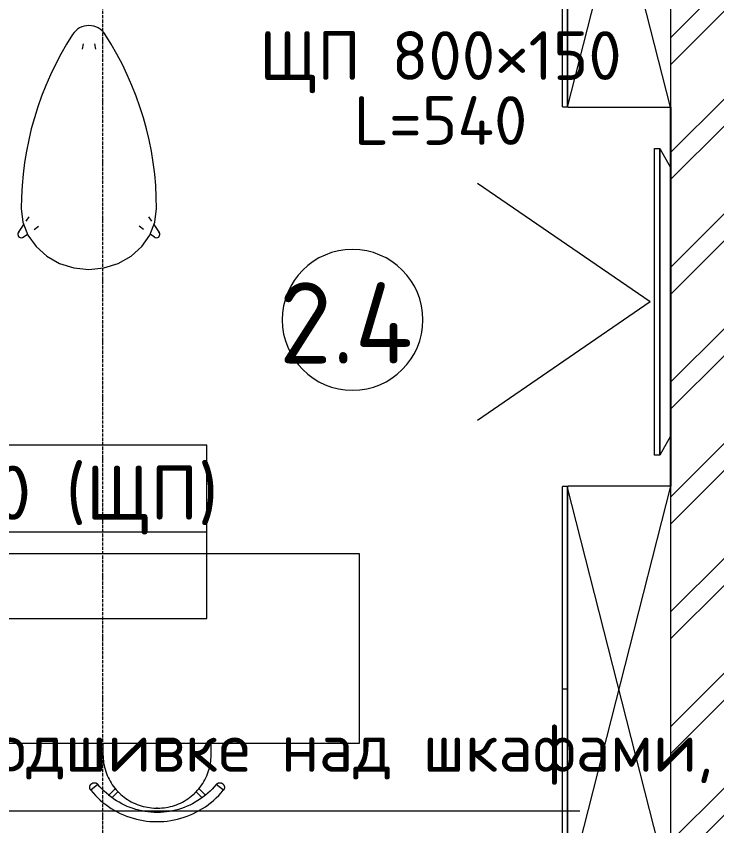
# Model space of a CAD drawing. Header units: millimetres. Extents: x -5016 to 22834, y -6019 to 18943.
# Drawn here: x 5781 to 8371, y 1994 to 4985 of the extents above; entities that cross this region are included whole.
import ezdxf
from ezdxf.enums import TextEntityAlignment as Align

# ---------------------------------------------------------------- set-up
doc = ezdxf.new("R2010")
doc.units = ezdxf.units.MM
doc.linetypes.add('Осевая 12-2-2', pattern=[16, 12, -2, 0, -2])
for name, color, linetype, lineweight in [('A-AREA-IDEN', 8, 'Continuous', 13), ('A-DETL-GENF', 9, 'Continuous', 13), ('A-WALL', 8, 'Continuous', 13), ('A-WALL-PATT', 8, 'Continuous', 13), ('I-FURN', 9, 'Continuous', 13), ('M-EQPM', 9, 'Continuous', 13), ('S-GRID', 8, 'Continuous', 13), ('АР_подложка', 8, 'Continuous', 13), ('ОВ_выноски', 7, 'Continuous', 18), ('ОВ_марки', 7, 'Continuous', 18), ('ОВ_П', 5, 'Continuous', 35)]:
    doc.layers.add(name, color=color, linetype=linetype, lineweight=lineweight)
doc.styles.add('GOST', font='isocpeur.ttf', dxfattribs={"width": 0.9})
doc.styles.add('GOST Common', font='GOST_Common.ttf', dxfattribs={"height": 300})

# ---------------------------------------------------------------- blocks, each defined once
blk = doc.blocks.new('INT Стол дизайнерский 5 - INT Стол дизайнерский 5-1565017-Этаж 2 - Планировка')
at = {"layer": 'I-FURN'}
for p, q in [((-330.3, 242.9), (-319, 226.7)), ((-312.9, 260.3), (-284.1, 240.2)), ((-272, 231.9), (-255.7, 220.5)), ((-301.9, 202), (-290.5, 185.7)), ((384, 21.1), (364.5, 24.6)), ((384, -21.1), (364.5, -24.6)), ((-301.9, -202), (-290.5, -185.7)), ((-330.3, -242.9), (-319, -226.7)), ((-255.7, -220.5), (-272, -231.9)), ((-284.1, -240.2), (-312.9, -260.3))]:
    blk.add_line(p, q, dxfattribs=at)
at = {"layer": 'I-FURN', "flags": 128}
blk.add_lwpolyline([(-225, 250), (-275.1, 243.7), (-322.6, 225.2), (-365.3, 195.5), (-400.9, 155.9), (-427.7, 108.5), (-444.4, 55.6), (-450, 0), (-444.4, -55.6), (-427.7, -108.5), (-400.9, -155.9), (-365.3, -195.5), (-322.6, -225.2), (-275.1, -243.7), (-225, -250)], dxfattribs=at)
at = {"layer": 'I-FURN'}
for centre, radius, start, end in [((-320, 250), 12.5, 45, 180), ((-320, 250), 12.5, 180, 225), ((-225, -935.1), 1185.1, 57.1055, 90), ((379.8, 0), 71.5, 0, 57.1055), ((379.8, 0), 71.5, 302.8945, 0), ((-225, 935.1), 1185.1, 270, 302.8945), ((-320, -250), 12.5, 135, 180), ((-320, -250), 12.5, 180, 315)]:
    blk.add_arc(centre, radius, start, end, dxfattribs=at)
blk = doc.blocks.new('ТВ - Плоский экран1 - ТВ 60_ 3-1356783-Этаж 2 - Планировка')
at = {"layer": 'M-EQPM'}
for p, q in [((-570.5, 18.5), (-500.5, 58.5)), ((492.6, 58.5), (562.6, 18.5)), ((-570.5, -1.5), (-570.5, 18.5)), ((-570.5, 18.5), (562.6, 18.5)), ((562.6, 18.5), (-570.5, 18.5)), ((562.6, 18.5), (562.6, -1.5)), ((562.6, -1.5), (-570.5, -1.5)), ((-3.9, -16.5), (-441.8, -655.4)), ((-3.9, -16.5), (433.9, -655.4))]:
    blk.add_line(p, q, dxfattribs=at)
blk = doc.blocks.new('INT Стул Delo Нра - INT Стул Delo Нра-1565507-Этаж 2 - Планировка')
at = {"layer": 'I-FURN'}
for p, q in [((-200, 45), (-200, 3)), ((200, 3), (200, 45)), ((-218.7, -107.5), (-245, -129)), ((245, -129), (218.7, -107.5)), ((-154, -122.9), (-178.4, -147.6)), ((-165.6, -156.1), (-143.3, -133.4)), ((143.4, -133.5), (165.6, -156.1)), ((178.4, -147.6), (154.2, -123.1)), ((-2, -195), (2, -195)), ((2, -195), (-2, -195))]:
    blk.add_line(p, q, dxfattribs=at)
at = {"layer": 'I-FURN', "flags": 128}
for points in [[(-200, 3), (-199.8, -4.9), (-199.4, -12.8), (-198.6, -20.7), (-197.5, -28.5), (-196.1, -36.3), (-194.3, -44.1), (-192.3, -51.7), (-189.9, -59.3), (-187.3, -66.8), (-184.4, -74.1), (-181.1, -81.3), (-177.6, -88.4), (-173.8, -95.4), (-169.8, -102.2), (-165.4, -108.8), (-160.8, -115.2), (-156, -121.5), (-150.9, -127.6), (-145.5, -133.4), (-139.9, -139), (-134.2, -144.4), (-128.2, -149.6), (-122, -154.5), (-115.6, -159.2), (-109, -163.6), (-102.2, -167.8), (-95.3, -171.6), (-88.3, -175.2), (-81.1, -178.5), (-73.7, -181.5), (-66.3, -184.3), (-58.8, -186.7), (-51.1, -188.8), (-43.4, -190.6), (-35.7, -192.1), (-27.8, -193.3), (-20, -194.2), (-12.1, -194.7), (-4.1, -195), (-2, -195)], [(2, -195), (9.9, -194.8), (17.8, -194.4), (25.7, -193.6), (33.5, -192.5), (41.3, -191.1), (49.1, -189.3), (56.7, -187.3), (64.3, -184.9), (71.8, -182.3), (79.1, -179.4), (86.3, -176.1), (93.4, -172.6), (100.4, -168.8), (107.2, -164.8), (113.8, -160.4), (120.2, -155.8), (126.5, -151), (132.6, -145.9), (138.4, -140.5), (144, -134.9), (149.4, -129.2), (154.6, -123.2), (159.5, -117), (164.2, -110.6), (168.6, -104), (172.8, -97.2), (176.6, -90.3), (180.2, -83.3), (183.5, -76.1), (186.5, -68.7), (189.3, -61.3), (191.7, -53.8), (193.8, -46.1), (195.6, -38.4), (197.1, -30.7), (198.3, -22.8), (199.2, -15), (199.7, -7.1), (200, 0.9), (200, 3)], [(-245, -129), (-245.4, -128.5), (-245.8, -127.9), (-246.2, -127.3), (-246.5, -126.8), (-246.9, -126.2), (-247.2, -125.6), (-247.5, -124.9), (-247.7, -124.3), (-248, -123.7), (-248.2, -123), (-248.3, -122.4), (-248.5, -121.7), (-248.6, -121), (-248.7, -120.4), (-248.8, -119.7), (-248.8, -119), (-248.8, -118.3), (-248.8, -117.7), (-248.8, -117), (-248.7, -116.3), (-248.6, -115.6), (-248.5, -115), (-248.4, -114.3), (-248.2, -113.6), (-248, -113), (-247.8, -112.3), (-247.6, -111.7), (-247.3, -111.1), (-247, -110.5), (-246.7, -109.9), (-246.3, -109.3), (-245.9, -108.7), (-245.6, -108.2), (-245.1, -107.6), (-244.7, -107.1), (-244.2, -106.6), (-243.8, -106.1), (-243.3, -105.6), (-242.8, -105.2), (-242.2, -104.8), (-241.7, -104.4), (-241.1, -104), (-240.5, -103.6), (-240, -103.3), (-239.4, -103), (-238.7, -102.7), (-238.1, -102.4), (-237.5, -102.2), (-236.8, -102), (-236.2, -101.8), (-235.5, -101.6), (-234.8, -101.5), (-234.2, -101.4), (-233.5, -101.3), (-232.8, -101.3), (-232.1, -101.2), (-231.5, -101.2), (-230.8, -101.3), (-230.1, -101.3), (-229.4, -101.4), (-228.8, -101.5), (-228.1, -101.6), (-227.4, -101.8), (-226.8, -102), (-226.1, -102.2), (-225.5, -102.5), (-224.9, -102.7), (-224.3, -103), (-223.7, -103.3), (-223.1, -103.7), (-222.5, -104), (-221.9, -104.4), (-221.4, -104.8), (-220.9, -105.3), (-220.4, -105.7), (-219.9, -106.2), (-219.4, -106.7), (-218.9, -107.2), (-218.7, -107.5)], [(-178.5, -147.5), (-187.2, -140.2), (-195.5, -132.5), (-203.5, -124.6), (-211.2, -116.3), (-218.5, -107.7), (-218.7, -107.5)], [(218.7, -107.5), (211.4, -116.1), (203.7, -124.4), (195.7, -132.3), (187.4, -140), (178.7, -147.3), (178.5, -147.5)], [(218.7, -107.5), (219.1, -106.9), (219.6, -106.4), (220.1, -106), (220.6, -105.5), (221.1, -105.1), (221.6, -104.6), (222.2, -104.2), (222.8, -103.9), (223.3, -103.5), (223.9, -103.2), (224.5, -102.9), (225.2, -102.6), (225.8, -102.3), (226.4, -102.1), (227.1, -101.9), (227.7, -101.7), (228.4, -101.6), (229.1, -101.5), (229.7, -101.4), (230.4, -101.3), (231.1, -101.2), (231.8, -101.2), (232.5, -101.2), (233.1, -101.3), (233.8, -101.3), (234.5, -101.4), (235.2, -101.6), (235.8, -101.7), (236.5, -101.9), (237.1, -102.1), (237.8, -102.3), (238.4, -102.5), (239, -102.8), (239.6, -103.1), (240.2, -103.4), (240.8, -103.8), (241.4, -104.2), (241.9, -104.5), (242.5, -105), (243, -105.4), (243.5, -105.9), (244, -106.3), (244.5, -106.8), (244.9, -107.3), (245.3, -107.9), (245.7, -108.4), (246.1, -109), (246.5, -109.6), (246.8, -110.1), (247.1, -110.8), (247.4, -111.4), (247.7, -112), (247.9, -112.6), (248.1, -113.3), (248.3, -113.9), (248.5, -114.6), (248.6, -115.3), (248.7, -115.9), (248.8, -116.6), (248.8, -117.3), (248.8, -118), (248.8, -118.6), (248.8, -119.3), (248.8, -120), (248.7, -120.7), (248.6, -121.4), (248.4, -122), (248.3, -122.7), (248.1, -123.3), (247.8, -124), (247.6, -124.6), (247.3, -125.2), (247, -125.8), (246.7, -126.4), (246.4, -127), (246, -127.6), (245.6, -128.2), (245.2, -128.7), (245, -129)], [(-245, -129), (-236.8, -138.6), (-228.2, -147.9), (-219.2, -156.9), (-209.9, -165.5), (-200.2, -173.7), (-200, -173.9)], [(0, -211), (-11.3, -210.8), (-22.6, -210.1), (-33.8, -209), (-45, -207.4), (-56.2, -205.4), (-67.2, -202.9), (-78.1, -200), (-88.9, -196.6), (-99.6, -192.9), (-110.1, -188.7), (-120.4, -184.1), (-130.6, -179.1), (-140.5, -173.6), (-150.2, -167.8), (-159.6, -161.6), (-168.8, -155), (-177.8, -148.1), (-178.5, -147.5)], [(178.5, -147.5), (169.6, -154.5), (160.4, -161.1), (151, -167.3), (141.3, -173.1), (131.4, -178.6), (121.3, -183.7), (111, -188.3), (100.5, -192.5), (89.9, -196.3), (79.1, -199.7), (68.1, -202.7), (57.1, -205.2), (46, -207.2), (34.8, -208.8), (23.6, -210), (12.3, -210.7), (1, -211), (0, -211)], [(200, -173.9), (209.7, -165.7), (219, -157.1), (228, -148.2), (236.6, -138.9), (244.8, -129.2), (245, -129)], [(-200, -173.9), (-190, -181.7), (-179.7, -189.1), (-169.2, -196), (-158.3, -202.6), (-147.2, -208.7), (-135.9, -214.4), (-124.3, -219.6), (-112.6, -224.3), (-100.7, -228.6), (-88.6, -232.4), (-76.3, -235.7), (-64, -238.5), (-51.5, -240.8), (-39, -242.6), (-26.4, -243.9), (-13.8, -244.7), (-1.1, -245), (0, -245)], [(0, -245), (12.7, -244.7), (25.3, -244), (37.9, -242.7), (50.5, -241), (62.9, -238.7), (75.3, -235.9), (87.5, -232.7), (99.6, -228.9), (111.6, -224.7), (123.3, -220), (134.9, -214.8), (146.3, -209.2), (157.4, -203.1), (168.2, -196.6), (178.8, -189.7), (189.1, -182.3), (199.2, -174.6), (200, -173.9)]]:
    blk.add_lwpolyline(points, dxfattribs=at)
at = {"layer": 'I-FURN'}
for centre, start, end in [((-2, 3), 180, 182.1537), ((2, 3), 357.8463, 0), ((-2, 3), 221.645, 225), ((2, 3), 311.645, 315), ((-2, 3), 267.8463, 270), ((2, 3), 270, 272.1537)]:
    blk.add_arc(centre, 198, start, end, dxfattribs=at)
blk = doc.blocks.new('INT 18 Шкаф-ящики - INT 18 Шкаф-ящики-1565508-Этаж 2 - Планировка')
at = {"layer": 'I-FURN'}
for p, q in [((750, 350), (-750, 350)), ((-750, 350), (-750, -350)), ((750, -350), (750, 350)), ((-750, -350), (750, -350))]:
    blk.add_line(p, q, dxfattribs=at)
blk = doc.blocks.new('INT 18 Шкаф - INT 18 Шкаф-1565554-Этаж 2 - Планировка')
at = {"layer": 'A-DETL-GENF'}
for p, q in [((750, 350), (-750, -32)), ((-750, 350), (750, -32))]:
    blk.add_line(p, q, dxfattribs=at)
at = {"layer": 'I-FURN'}
for p, q in [((-750, 350), (750, 350)), ((-750, 350), (-750, -30)), ((750, -30), (750, 350)), ((750, -30), (-750, -30)), ((-748.5, -32), (-0.8, -32)), ((-748.5, -32), (-748.5, -50)), ((-0.8, -50), (-748.5, -50)), ((-0.8, -50), (-0.8, -32)), ((0.8, -32), (748.5, -32)), ((0.8, -32), (0.8, -50)), ((748.5, -50), (0.8, -50)), ((748.5, -50), (748.5, -32))]:
    blk.add_line(p, q, dxfattribs=at)
blk = doc.blocks.new('INT 18 Шкаф - INT 18 Шкаф-1565985-Этаж 2 - Планировка')
at = {"layer": 'A-DETL-GENF'}
for p, q in [((750, -350), (-750, 32)), ((-750, -350), (750, 32))]:
    blk.add_line(p, q, dxfattribs=at)
at = {"layer": 'I-FURN'}
for p, q in [((-750, 30), (-750, -350)), ((-750, 30), (750, 30)), ((-748.5, 50), (-0.8, 50)), ((-748.5, 50), (-748.5, 32)), ((-0.8, 32), (-748.5, 32)), ((-0.8, 32), (-0.8, 50)), ((0.8, 50), (748.5, 50)), ((0.8, 50), (0.8, 32)), ((748.5, 32), (0.8, 32)), ((748.5, 32), (748.5, 50)), ((750, -350), (750, 30)), ((750, -350), (-750, -350))]:
    blk.add_line(p, q, dxfattribs=at)
blk = doc.blocks.new('INT Марка помещения - Номер помещения _ Площадь _ Имя-1615504-Этаж 2 - Планировка')
at = {"layer": 'A-AREA-IDEN'}
for start, end in [(360, 180), (180, 360)]:
    blk.add_arc((0, 0), 2.6, start, end, dxfattribs=at)
blk = doc.blocks.new('АР_План_2_этажа')
at = {"layer": 'A-WALL-PATT', "lineweight": 9}
h = blk.add_hatch(dxfattribs=at)
h.set_pattern_fill('FP_1', color=256, style=0, pattern_type=2)
h.set_pattern_definition([(45, (0, 0), (-212.132, 212.132), []), (45, (0, 100), (-212.132, 212.132), [])])
h.paths.add_polyline_path([(10568.2, 5972.6), (10568.2, 10822.6), (10368.2, 10822.6), (10368.2, 5972.6)])
at = {"layer": 'A-WALL', "lineweight": 25}
blk.add_line((10368.2, 9322.6), (10368.2, 7922.6), dxfattribs=at)
at = {"layer": 'S-GRID', "color": 251, "linetype": 'Осевая 12-2-2', "true_color": 0x646464}
blk.add_line((8268.2, 22574.8), (8268.2, -1346.2), dxfattribs=at)
at = {"layer": 'A-AREA-IDEN', "xscale": 99.99999999999993, "yscale": 99.99999999999993, "zscale": 99.99999999999993}
blk.add_blockref('INT Марка помещения - Номер помещения _ Площадь _ Имя-1615504-Этаж 2 - Планировка', (9192.6, 8536.5), dxfattribs=at)
at = {"layer": 'I-FURN'}
for name, p, rotation in [('INT 18 Шкаф - INT 18 Шкаф-1565985-Этаж 2 - Планировка', (10018.2, 10072.6), 89.99999999999852), ('INT Стол дизайнерский 5 - INT Стол дизайнерский 5-1565017-Этаж 2 - Планировка', (8218.2, 9172.6), 89.99999999999984), ('INT 18 Шкаф - INT 18 Шкаф-1565554-Этаж 2 - Планировка', (10018.2, 7172.6), 269.9999999999999), ('INT 18 Шкаф-ящики - INT 18 Шкаф-ящики-1565508-Этаж 2 - Планировка', (8468.2, 7322.6), 180)]:
    blk.add_blockref(name, p, dxfattribs=dict(at, rotation=rotation))
blk.add_blockref('INT Стул Delo Нра - INT Стул Delo Нра-1565507-Этаж 2 - Планировка', (8470.2, 6927.6), dxfattribs=at)
at = {"layer": 'M-EQPM', "rotation": 269.9999999999992}
blk.add_blockref('ТВ - Плоский экран1 - ТВ 60_ 3-1356783-Этаж 2 - Планировка', (10309.7, 8598.9), dxfattribs=at)
at = {"layer": 'A-AREA-IDEN', "insert": (8920.7, 8675.2), "char_height": 300, "width": 665.401, "attachment_point": 1, "style": 'GOST Common'}
blk.add_mtext('2.4', dxfattribs=at)

msp = doc.modelspace()

# ---------------------------------------------------------------- block references
at = {"layer": 'АР_подложка'}
msp.add_blockref('АР_План_2_этажа', (-2168, -4673), dxfattribs=at)

# ---------------------------------------------------------------- next in the draw order: linework, layer by layer
at = {"layer": 'ОВ_выноски'}
msp.add_lwpolyline([(3950, 2050), (7864.4, 2050)], dxfattribs=at)
at = {"layer": 'ОВ_марки'}
msp.add_lwpolyline([(4550, 2760), (6486, 2760), (6486, 3400), (4550, 3400)], close=True, dxfattribs=at)
msp.add_lwpolyline([(4550, 3080), (6486, 3080)], dxfattribs=at)

# ---------------------------------------------------------------- next in the draw order: texts
at = {"layer": 'ОВ_марки', "style": 'GOST'}
msp.add_text('2.4  П 60 (ЩП)', height=200, dxfattribs=at).set_placement((4650, 3225), align=Align.MIDDLE_LEFT)
msp.add_text('ЩП, ЩВ — в подшивке над шкафами,', height=180, dxfattribs=at).set_placement((4010, 2140), align=Align.BOTTOM_LEFT)
at = {"layer": 'ОВ_П', "style": 'GOST'}
for s, p in [('ЩП 800×150', (7350, 4840)), ('L=540', (7350, 4600))]:
    msp.add_text(s, height=180, dxfattribs=at).set_placement(p, align=Align.MIDDLE_CENTER)

doc.saveas('drawing.dxf')
